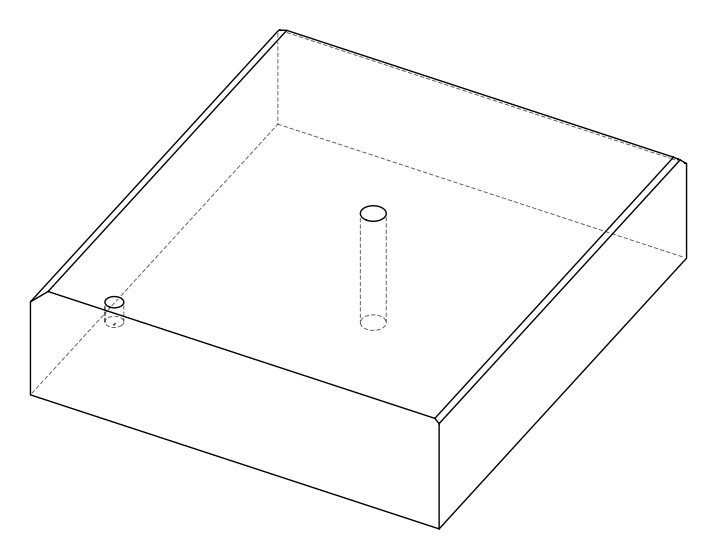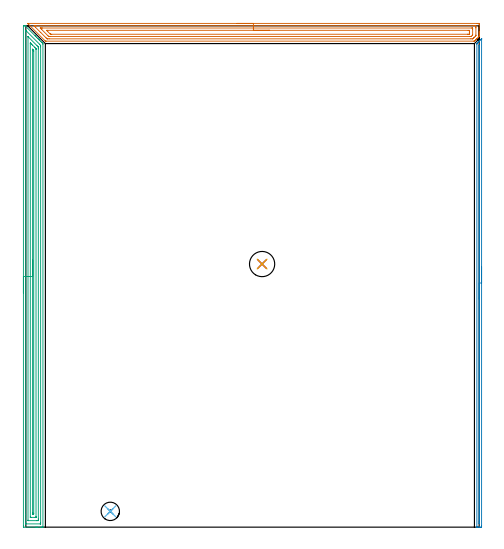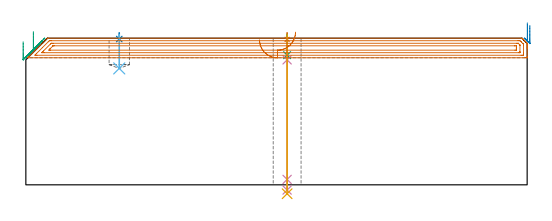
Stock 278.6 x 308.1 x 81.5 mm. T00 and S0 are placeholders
(PLAN: 9 operations, 5 tool changes, 27.2 min)
(1 SPOT_DRILL | STEP1HOLE | NXT0321_9005460120000 | 0.03 min | 2 mm3)
(2 SPOT_DRILL_1 | STEP1POCKET | NXT0321_9005460120000 | 0.03 min | 1 mm3)
(3 DRILL_BLIND_HOLE_INTO_CENTER | STEP1HOLE | UGT0301_185 | 0.05 min | 251 mm3)
(4 GUN_DRILL_THROUGH_HOLE | STEP1HOLE | UGT0307_002 | 0.42 min | 2056 mm3)
(5 SPADE_DRILL_TO_ENLARGE_THROUGH_HOLE | STEP1HOLE | UGT0306_006 | 0.36 min | 13049 mm3)
(6 DRILL_BLIND_HOLE_INTO_CENTER_1 | STEP1POCKET | NXT0301_084 | 0.08 min | 1542 mm3)
(7 AREA_MILL | FG_CHAMFER_SURFACE | UGT0205_001 | 8.96 min | 16554 mm3)
(8 AREA_MILL_1 | FG_CHAMFER_SURFACE_1 | UGT0205_001 | 4.91 min | 1254 mm3)
(9 AREA_MILL_2 | FG_CHAMFER_SURFACE_2 | UGT0205_001 | 12.32 min | 21694 mm3)
(TOOL NXT0321_9005460120000 | NC Spot Drill, 142deg, 12mm, Carbide, Uncoated | D12 PA142 FL30 Z2)
(TOOL UGT0301_185 | Twist Drill 6.3 mm | D6.3 PA118 FL61 Z2)
(TOOL UGT0307_002 | Gun Drill 6 mm | D6 PA130 FL24 Z1)
(TOOL UGT0306_006 | Spade Drill 15.5mm | D15.5 PA132 FL10 Z2)
(TOOL NXT0301_084 | Carbide Drill 11.3mm [860.1-1130-034A1-MM 2214] | D11.3 PA140 FL55 Z2)
(TOOL UGT0205_001 | Chamfer Mill 20 x 3 x 45 deg. | D20 FL50 Z2)
(OP 1 SPOT_DRILL)
G17 G21 G94 G90
T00 M6
G54
G17 G0 G90 X145.2 Y161.7 S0 M3
G43 Z91.5 H0
G94 G81 G98 Z80.833 F250. R84.5
G80
M5
M2
(OP 2 SPOT_DRILL_1)
G17 G21 G94 G90
T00 M6
G54
G17 G0 G90 X51.9 Y9.7 S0 M3
G43 Z91.5 H0
G94 G81 G98 Z81.014 F250. R84.5
G80
M5
M2
(OP 3 DRILL_BLIND_HOLE_INTO_CENTER)
G17 G21 G94 G90
T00 M6
G54
G17 G0 G90 X145.2 Y161.7 S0 M3
G43 Z91.5 H0
G94 G81 G98 Z72.05 F250. R83.5
G80
M5
M2
(OP 4 GUN_DRILL_THROUGH_HOLE)
G17 G21 G94 G90
T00 M6
G54
G17 G0 G90 X145.2 Y161.7 M8
G43 Z91.5 H0
Z81.99
S716 M3
G94 G1 Z69.454 F125. M26
G4 X.084
Z3. F250.
G4 X.084
Z-2.899 F125.
G4 X.084
M5
M9
G0 Z81.99
Z91.5
M2
(OP 5 SPADE_DRILL_TO_ENLARGE_THROUGH_HOLE)
G17 G21 G94 G90
T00 M6
G54
G17 G0 G90 X145.2 Y161.7 S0 M3
G43 Z91.5 H0
G94 G73 G98 Z-4.951 F250. Q14.408 R83.5
G80
M5
M2
(OP 6 DRILL_BLIND_HOLE_INTO_CENTER_1)
G17 G21 G94 G90
T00 M6
G54
G17 G0 G90 X51.9 Y9.7 S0 M3
G43 Z91.5 H1
G94 G81 G98 Z64.7 F250. R83.5
G80
M5
M2
(OP 7 AREA_MILL)
G17 G21 G94 G90
T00 M6
G54
G17 G0 G90 X129.85 Y309.6 S1061 M3
G43 Z91.5 H0
Z80.6
G94 G1 X129.888 Z79.728 F250.
X130.002 Z78.863
X130.191 Z78.012
X130.453 Z77.18
X130.787 Z76.374
X131.19 Z75.6
X131.658 Z74.864
X132.19 Z74.172
X132.779 Z73.529
X133.422 Z72.94
X134.114 Z72.408
X134.85 Z71.94
X135.624 Z71.537
X136.43 Z71.203
X137.262 Z70.941
X138.113 Z70.752
X138.978 Z70.638
X139.85 Z70.6
X277.41
X277.973 Y309.598 Z70.602
X278.529 Y309.594 Z70.604
X278.592 Y309.592 Z70.606
X278.6 Y309.04 Z71.157
Y304.595 Z75.6
Y304.064 Z76.133
Y303.705 Z76.491
Y303.174 Z77.022
Y302.816 Z77.378
Y302.02 Z78.179
Y301.973 Z78.225
X278.599 Y301.609 Z78.587
X278.569 Y301.568 Z78.63
X278.229 Y301.229 Z78.971
X278.04 Y301.038 Z79.159
X277.354 Y300.354 Z79.846
X277.15 Y300.149 Z80.048
X276.483 Y299.483 Z80.717
X276.261 Y299.26 Z80.937
X276.185 Y299.184 Z81.014
X276.014 Y299.013 Z81.185
X275.794 Y298.795 Z81.403
X275.702 Y298.706 Z81.492
X275.291 Y298.7 Z81.5
X12.455
X11.999 Y298.707 Z81.492
X11.943 Y298.757 Z81.442
X1.658 Y309.04 Z71.156
X1.461 Y309.239 Z70.961
X1.429 Y309.271 Z70.929
X1.214 Y309.485 Z70.713
X1.131 Y309.572 Z70.626
X1.117 Y309.594 Z70.603
X1.131 Y309.599 Z70.599
X139.85 Y309.6 Z70.6
Y308.186 Z72.014
X275.256
X276.152 Y308.184 Z72.016
X276.185 Y308.183 Z72.017
X276.59 Y308.151 Z72.049
X276.598 Y307.741 Z72.459
X276.599 Y307.262 Z72.938
X276.6 Y306.849 Z73.351
X276.599 Y302.405 Z77.795
X276.592 Y302.165 Z78.035
X276.587 Y302.049 Z78.151
X276.473 Y301.927 Z78.273
X276.331 Y301.782 Z78.418
X276.185 Y301.634 Z78.566
X275.44 Y300.89 Z79.31
X275.291 Y300.741 Z79.459
X274.992 Y300.446 Z79.754
X274.687 Y300.149 Z80.051
X274.428 Y300.118 Z80.082
X274.397 Y300.116 Z80.084
X273.538 Y300.114 Z80.086
X14.278
X13.382 Y300.116 Z80.084
X13.349 Y300.118 Z80.082
X13.013 Y300.149 Z80.051
X12.455 Y300.696 Z79.504
X9.169 Y303.981 Z76.219
X5.888 Y307.262 Z72.938
X5.303 Y307.85 Z72.35
X5.011 Y308.151 Z72.049
X5.272 Y308.182 Z72.018
X5.303 Y308.184 Z72.016
X6.162 Y308.186 Z72.014
X139.85
Y306.772 Z73.428
X273.996 Y306.771 Z73.429
X274.397 Y306.769 Z73.431
X274.53 Y306.767 Z73.433
X274.575 Y306.765 Z73.435
X274.59 Y306.755 Z73.445
X274.593 Y306.709 Z73.491
X274.597 Y306.575 Z73.625
X274.599 Y306.373 Z73.827
X274.6 Y306.171 Z74.029
X274.598 Y302.616 Z77.584
X274.593 Y302.547 Z77.653
X274.588 Y302.499 Z77.701
X274.564 Y302.473 Z77.727
X274.397 Y302.297 Z77.903
X273.766 Y301.666 Z78.534
X273.676 Y301.579 Z78.621
X273.642 Y301.549 Z78.651
X273.623 Y301.535 Z78.665
X273.602 Y301.533 Z78.667
X273.503 Y301.531 Z78.669
X273.009 Y301.529 Z78.671
X272.609 Y301.528 Z78.672
X15.137 Y301.529 Z78.671
X14.643
X14.243 Y301.533 Z78.667
X14.111 Y301.535 Z78.665
X14.069 Y301.541 Z78.659
X14.033 Y301.574 Z78.626
X13.96 Y301.644 Z78.556
X13.673 Y301.927 Z78.273
X9.773 Y305.826 Z74.374
X9.228 Y306.373 Z73.827
X8.879 Y306.728 Z73.472
X8.852 Y306.765 Z73.435
X8.879 Y306.766 Z73.434
X9.374 Y306.77 Z73.43
X9.773 Y306.771 Z73.429
X10.266 Y306.772 Z73.428
X139.85
Y305.357 Z74.843
X271.842
X272.511 Y305.352 Z74.848
X272.584 Y305.351 Z74.849
X272.59 Y305.255 Z74.945
X272.595 Y305.038 Z75.162
X272.6 Y304.603 Z75.597
Y303.714 Z76.486
X272.594 Y303.265 Z76.935
X272.59 Y303.046 Z77.154
X272.582 Y302.949 Z77.251
X272.477 Y302.947 Z77.253
X271.715 Y302.943 Z77.257
X271.588
X15.904
X15.137 Y302.948 Z77.252
X15.117 Y302.949 Z77.251
X15.095 Y302.966 Z77.234
X15.041 Y303.013 Z77.187
X14.939 Y303.111 Z77.089
X13.455 Y304.595 Z75.605
X13.349 Y304.701 Z75.499
X12.722 Y305.35 Z74.85
X13.349 Y305.356 Z74.844
X13.477 Y305.357 Z74.843
X139.85
X140.722 Z74.881
X141.586 Z74.995
X142.438 Z75.183
X143.27 Z75.446
X144.076 Z75.78
X144.85 Z76.182
X145.586 Z76.651
X146.278 Z77.182
X146.921 Z77.772
X147.51 Z78.415
X148.042 Z79.107
X148.51 Z79.843
X148.913 Z80.616
X149.247 Z81.422
X149.509 Z82.254
X149.698 Z83.106
X149.812 Z83.971
X149.85 Z84.843
G0 Z91.5
M5
M2
(OP 8 AREA_MILL_1)
G17 G21 G94 G90
T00 M6
G54
G17 G0 G90 X280.1 Y160.05 S1061 M3
G43 Z91.5 H0
Z88.6
G94 G1 Y160.012 Z87.728 F250.
Y159.898 Z86.864
Y159.709 Z86.012
Y159.447 Z85.18
Y159.113 Z84.374
Y158.71 Z83.6
Y158.242 Z82.864
Y157.71 Z82.172
Y157.121 Z81.529
Y156.478 Z80.94
Y155.786 Z80.408
Y155.05 Z79.94
Y154.276 Z79.537
Y153.47 Z79.203
Y152.638 Z78.941
Y151.787 Z78.752
Y150.922 Z78.638
Y150.05 Z78.6
Y0.602
X280.099 Y0.437 Z78.601
X280.091 Y0.002 Z78.605
X279.85 Y0. Z78.847
X279.539 Z79.157
X278.961 Z79.735
X278.65 Z80.045
X277.592 Z81.107
X277.239 Y0.006 Z81.452
X277.203 Y0.01 Z81.488
X277.2 Y0.156 Z81.5
Y296.821
X277.205 Y297.203 Z81.491
X277.316 Y297.317 Z81.382
X277.761 Y297.762 Z80.936
X277.808 Y297.809 Z80.891
X278.01 Y298.011 Z80.689
X278.057 Y298.059 Z80.64
X278.104 Y298.104 Z80.595
X278.308 Y298.308 Z80.391
X278.354 Y298.355 Z80.344
X278.399 Y298.4 Z80.3
X278.605 Y298.606 Z80.094
X278.65 Y298.651 Z80.047
X278.695 Y298.695 Z80.004
X278.902 Y298.903 Z79.797
X278.946 Y298.948 Z79.751
X279.539 Y299.541 Z79.158
X279.663 Y299.663 Z79.037
X279.795 Y299.795 Z78.905
X279.984 Y299.985 Z78.714
X280.092 Y300.093 Z78.605
X280.097 Y300.094 Z78.6
X280.099 Y300.093 Z78.599
X280.1 Y299.873 Z78.6
Y150.05
X278.686 Z80.014
Y3.243
X278.683 Y2.387 Z80.017
X278.682 Y2.355 Z80.018
X278.65 Y2.07 Z80.05
X278.619 Y2.387 Z80.081
X278.617 Y2.42 Z80.084
X278.614 Y3.279 Z80.086
Y295.072
X278.618 Y295.929 Z80.082
X278.62 Y295.959 Z80.08
X278.65 Y296.153 Z80.05
X278.68 Y295.929 Z80.02
X278.683 Y295.896 Z80.017
X278.686 Y295.037 Z80.014
Y150.05
Y149.178 Z80.052
Y148.314 Z80.166
Y147.462 Z80.355
Y146.63 Z80.617
Y145.824 Z80.951
Y145.05 Z81.354
Y144.314 Z81.823
Y143.622 Z82.354
Y142.979 Z82.943
Y142.39 Z83.586
Y141.859 Z84.278
Y141.39 Z85.014
Y140.987 Z85.788
Y140.653 Z86.594
Y140.391 Z87.426
Y140.202 Z88.278
Y140.088 Z89.143
Y140.05 Z90.014
G0 Z91.5
M5
M2
(OP 9 AREA_MILL_2)
G17 G21 G94 G90
T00 M6
G54
G17 G0 G90 X-1.5 Y144.05 S1061 M3
G43 Z91.5 H0
Z79.5
G94 G1 Y144.088 Z78.628 F250.
Y144.202 Z77.764
Y144.391 Z76.912
Y144.653 Z76.08
Y144.987 Z75.274
Y145.39 Z74.5
Y145.859 Z73.764
Y146.39 Z73.072
Y146.979 Z72.429
Y147.622 Z71.84
Y148.314 Z71.309
Y149.05 Z70.84
Y149.824 Z70.437
Y150.63 Z70.103
Y151.462 Z69.841
Y152.314 Z69.652
Y153.178 Z69.538
Y154.05 Z69.5
Y307.945
X-1.495 Y308.085 Z69.504
X-1.494 Y308.09 Z69.505
X-1.438 Y308.1 Z69.561
X-0.736 Z70.263
X-0.601 Y308.099 Z70.398
X-0.392 Y308.09 Z70.604
X-0.186 Y307.887 Z70.812
X5.692 Y302.008 Z76.692
X5.809 Y301.892 Z76.806
X5.852 Y301.849 Z76.85
X6.511 Y301.189 Z77.511
X6.682 Y301.02 Z77.678
X7.33 Y300.37 Z78.33
X7.554 Y300.147 Z78.55
X8.149 Y299.551 Z79.148
X8.231 Y299.47 Z79.23
X8.427 Y299.275 Z79.423
X8.968 Y298.733 Z79.967
X9.299 Y298.402 Z80.296
X9.787 Y297.913 Z80.787
X10.016 Y297.685 Z81.014
X10.172 Y297.53 Z81.167
X10.458 Y297.239 Z81.458
X10.493 Y297.201 Z81.493
X10.5 Y296.793 Z81.5
Y0.155
X10.498 Y0.01 Z81.488
X10.389 Y0.003 Z81.381
X10.272 Y0. Z81.271
X9.906 Z80.905
X9.299 Z80.294
X7.251 Z78.248
X6.682 Z77.676
X6.094 Z77.089
X-1.172 Z69.825
X-1.461 Y0.004 Z69.536
X-1.492 Y0.01 Z69.505
X-1.499 Y0.043 Z69.499
X-1.5 Y0.601 Z69.5
Y154.05
X-0.086 Z70.914
X-0.085 Y304.604 Z70.915
Y304.822
X-0.08 Y305.307 Z70.92
X-0.078 Y305.317 Z70.922
X-0.053 Y305.295 Z70.947
X0.015 Y305.233 Z71.015
X0.15 Y305.1 Z71.15
X0.428 Y304.822 Z71.428
X8.457 Y296.793 Z79.457
X9.079 Y296.127 Z80.079
X9.081 Y295.901 Z80.081
X9.085 Y295.228 Z80.085
X9.086 Y2.604 Z80.086
X9.084 Y2.385 Z80.084
X9.081 Y2.049 Z80.081
X9.079 Y2.016 Z80.079
X9.029 Y2.01 Z80.029
X8.929 Y2.004 Z79.929
X8.803 Y2. Z79.803
X0.077 Y2.001 Z71.077
X-0.046 Y2.006 Z70.954
X-0.069 Y2.01 Z70.931
X-0.079 Y2.019 Z70.921
X-0.081 Y2.044 Z70.919
X-0.085 Y2.166 Z70.915
X-0.086 Y7.778 Z70.914
Y154.05
X1.328 Z72.328
X1.329 Y301.374 Z72.329
X1.33 Y301.414 Z72.33
X1.332 Y301.444 Z72.332
X1.334 Y301.452 Z72.334
X1.346 Y301.443 Z72.346
X1.446 Y301.352 Z72.446
X1.546 Y301.254 Z72.546
X6.899 Y295.901 Z77.899
X7.554 Y295.236 Z78.554
X7.663 Y295.122 Z78.663
X7.667 Y295.009 Z78.667
X7.67 Y294.891 Z78.67
X7.671 Y294.117 Z78.671
X7.672 Y293.997 Z78.672
X7.671 Y4.942 Z78.671
X7.669 Y4.17 Z78.669
X7.667 Y4.054 Z78.667
X7.665 Y4.018 Z78.665
X7.636 Y4.01 Z78.636
X7.554 Y4.008 Z78.554
X6.847 Y4. Z77.847
X6.682 Z77.682
X1.446 Y4.001 Z72.446
X1.391 Y4.002 Z72.391
X1.347 Y4.006 Z72.347
X1.337 Y4.01 Z72.337
X1.335 Y4.018 Z72.335
X1.332 Y4.05 Z72.332
X1.329 Y4.17 Z72.329
Y4.29
X1.328 Y154.05 Z72.328
X2.743 Z73.743
Y297.251
X2.744 Y297.404 Z73.744
X2.747 Y297.526 Z73.747
X2.749 Y297.589 Z73.749
X2.837 Y297.505 Z73.837
X3.191 Y297.158 Z74.191
X3.558 Y296.793 Z74.558
X4.064 Y296.288 Z75.064
X5.342 Y295.009 Z76.342
X5.809 Y294.54 Z76.809
X6.226 Y294.117 Z77.226
X6.251 Y294.083 Z77.251
X6.253 Y294.059 Z77.253
X6.255 Y294.002 Z77.255
X6.257 Y293.887 Z77.257
Y293.658
Y6.388
X6.256 Y6.235 Z77.256
X6.254 Y6.113 Z77.254
X6.25 Y6.034 Z77.25
X6.244 Y6.01 Z77.244
X5.764 Y6. Z76.764
X3.146 Z74.146
X2.79 Y6.008 Z73.79
X2.751 Y6.01 Z73.751
X2.748 Y6.037 Z73.748
X2.745 Y6.082 Z73.745
X2.743 Y6.125 Z73.743
Y6.412
Y154.05
X4.157 Z75.157
Y293.225
X4.159 Y293.553 Z75.159
X4.162 Y293.716 Z75.162
X4.163 Y293.725 Z75.163
X4.167 Y293.723 Z75.167
X4.2 Y293.697 Z75.2
X4.246 Y293.654 Z75.246
X4.666 Y293.225 Z75.666
X4.836 Y293.037 Z75.836
X4.843 Y292.428 Z75.843
Y8.565
X4.839 Y8.2 Z75.839
X4.836 Y8.026 Z75.836
X4.671 Y8.009 Z75.671
X4.239 Y8.005 Z75.239
X4.192 Y8.007 Z75.192
X4.164 Y8.01 Z75.164
X4.162 Y8.043 Z75.162
X4.159 Y8.206 Z75.159
X4.157 Y8.535 Z75.157
Y8.63
Y154.05
Y154.922 Z75.195
Y155.787 Z75.309
Y156.638 Z75.498
Y157.47 Z75.76
Y158.276 Z76.094
Y159.05 Z76.497
Y159.786 Z76.965
Y160.478 Z77.496
Y161.121 Z78.086
Y161.71 Z78.729
Y162.242 Z79.421
Y162.71 Z80.157
Y163.113 Z80.931
Y163.447 Z81.737
Y163.709 Z82.569
Y163.898 Z83.42
Y164.012 Z84.285
Y164.05 Z85.157
G0 Z91.5
M5
M2
